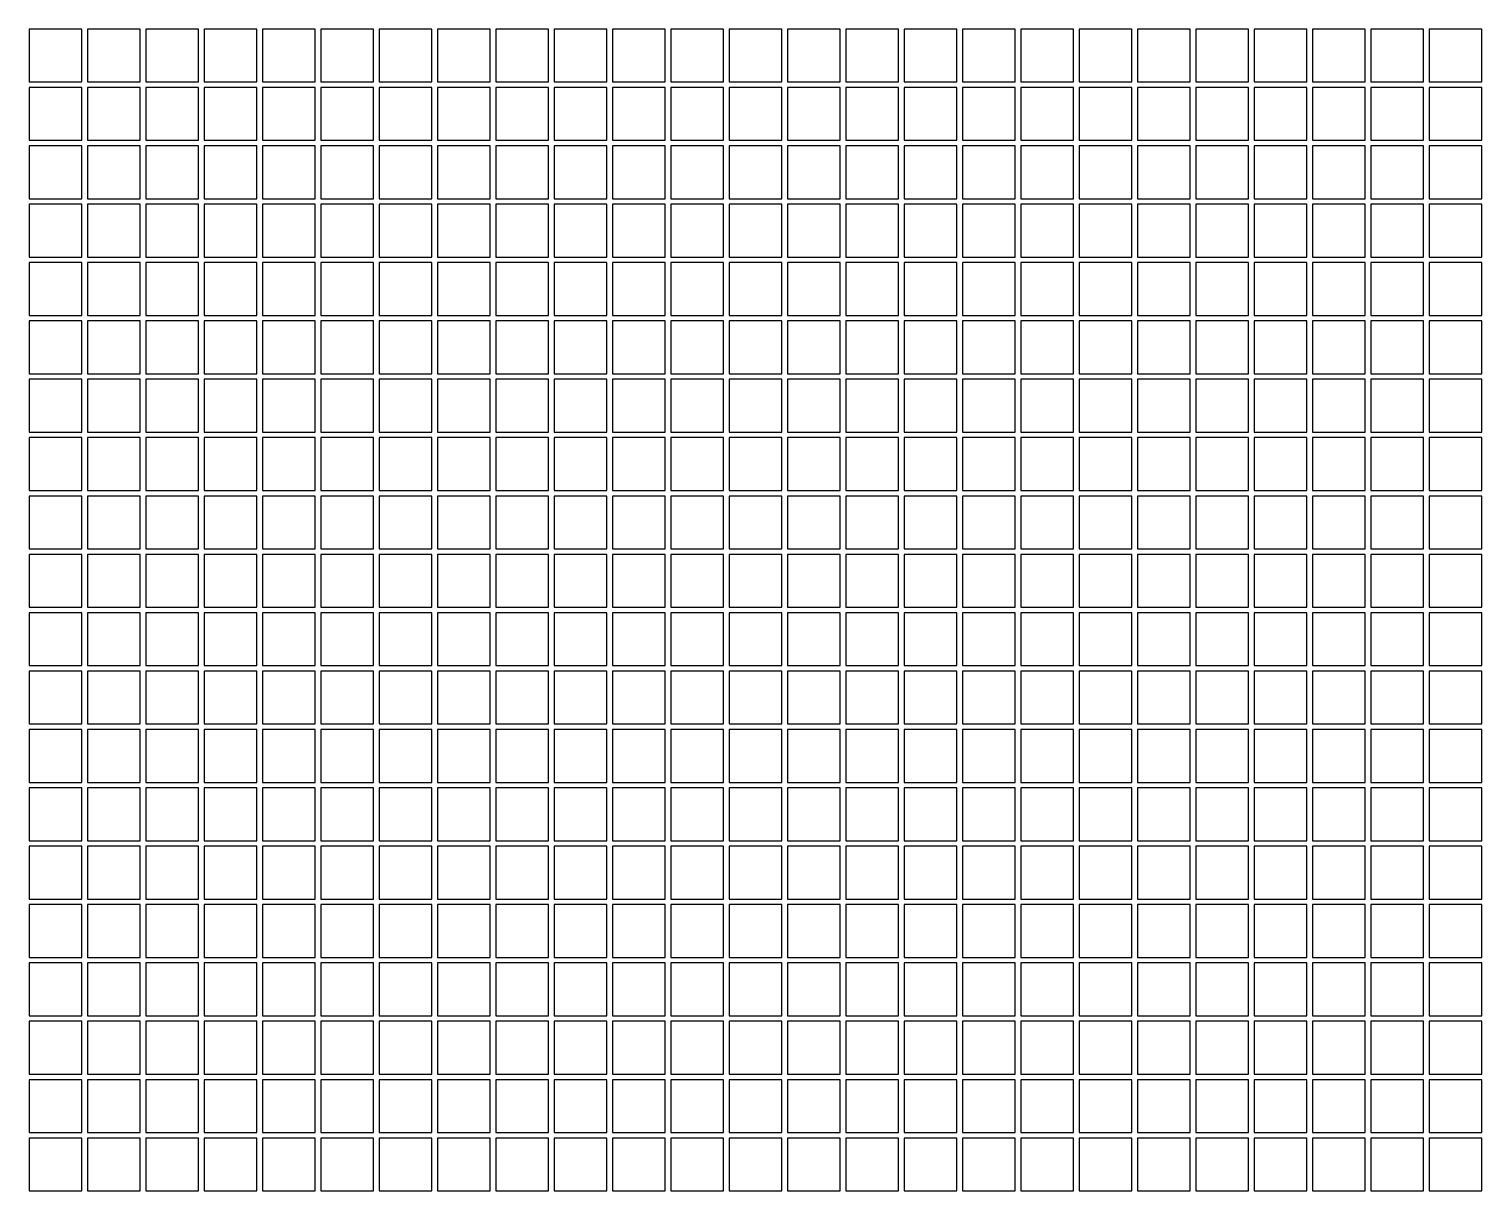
# Model space of a CAD drawing. Extents: x -1 to 152, y 0 to 80.
# Drawn here: x 87.31 to 91.544, y 53.4 to 56.784 of the extents above; entities that cross this region are included whole.
import ezdxf

# ---------------------------------------------------------------- set-up
doc = ezdxf.new("R2010")
doc.units = 0
doc.header["$MEASUREMENT"] = 0
doc.layers.add('Pixel', color=4, linetype='Continuous')

msp = doc.modelspace()

# ---------------------------------------------------------------- linework, layer by layer
at = {"layer": 'Pixel'}
for points in [[(87.31, 56.63), (87.464, 56.63), (87.464, 56.784), (87.31, 56.784)], [(87.48, 56.63), (87.634, 56.63), (87.634, 56.784), (87.48, 56.784)], [(87.65, 56.63), (87.804, 56.63), (87.804, 56.784), (87.65, 56.784)], [(87.82, 56.63), (87.974, 56.63), (87.974, 56.784), (87.82, 56.784)], [(87.99, 56.63), (88.144, 56.63), (88.144, 56.784), (87.99, 56.784)], [(88.16, 56.63), (88.314, 56.63), (88.314, 56.784), (88.16, 56.784)], [(88.33, 56.63), (88.484, 56.63), (88.484, 56.784), (88.33, 56.784)], [(88.5, 56.63), (88.654, 56.63), (88.654, 56.784), (88.5, 56.784)], [(88.67, 56.63), (88.824, 56.63), (88.824, 56.784), (88.67, 56.784)], [(88.84, 56.63), (88.994, 56.63), (88.994, 56.784), (88.84, 56.784)], [(89.01, 56.63), (89.164, 56.63), (89.164, 56.784), (89.01, 56.784)], [(89.18, 56.63), (89.334, 56.63), (89.334, 56.784), (89.18, 56.784)], [(89.35, 56.63), (89.504, 56.63), (89.504, 56.784), (89.35, 56.784)], [(89.52, 56.63), (89.674, 56.63), (89.674, 56.784), (89.52, 56.784)], [(89.69, 56.63), (89.844, 56.63), (89.844, 56.784), (89.69, 56.784)], [(89.86, 56.63), (90.014, 56.63), (90.014, 56.784), (89.86, 56.784)], [(90.03, 56.63), (90.184, 56.63), (90.184, 56.784), (90.03, 56.784)], [(90.2, 56.63), (90.354, 56.63), (90.354, 56.784), (90.2, 56.784)], [(90.37, 56.63), (90.524, 56.63), (90.524, 56.784), (90.37, 56.784)], [(90.54, 56.63), (90.694, 56.63), (90.694, 56.784), (90.54, 56.784)], [(90.71, 56.63), (90.864, 56.63), (90.864, 56.784), (90.71, 56.784)], [(90.88, 56.63), (91.034, 56.63), (91.034, 56.784), (90.88, 56.784)], [(91.05, 56.63), (91.204, 56.63), (91.204, 56.784), (91.05, 56.784)], [(91.22, 56.63), (91.374, 56.63), (91.374, 56.784), (91.22, 56.784)], [(91.39, 56.63), (91.544, 56.63), (91.544, 56.784), (91.39, 56.784)], [(87.31, 56.46), (87.464, 56.46), (87.464, 56.614), (87.31, 56.614)], [(87.48, 56.46), (87.634, 56.46), (87.634, 56.614), (87.48, 56.614)], [(87.65, 56.46), (87.804, 56.46), (87.804, 56.614), (87.65, 56.614)], [(87.82, 56.46), (87.974, 56.46), (87.974, 56.614), (87.82, 56.614)], [(87.99, 56.46), (88.144, 56.46), (88.144, 56.614), (87.99, 56.614)], [(88.16, 56.46), (88.314, 56.46), (88.314, 56.614), (88.16, 56.614)], [(88.33, 56.46), (88.484, 56.46), (88.484, 56.614), (88.33, 56.614)], [(88.5, 56.46), (88.654, 56.46), (88.654, 56.614), (88.5, 56.614)], [(88.67, 56.46), (88.824, 56.46), (88.824, 56.614), (88.67, 56.614)], [(88.84, 56.46), (88.994, 56.46), (88.994, 56.614), (88.84, 56.614)], [(89.01, 56.46), (89.164, 56.46), (89.164, 56.614), (89.01, 56.614)], [(89.18, 56.46), (89.334, 56.46), (89.334, 56.614), (89.18, 56.614)], [(89.35, 56.46), (89.504, 56.46), (89.504, 56.614), (89.35, 56.614)], [(89.52, 56.46), (89.674, 56.46), (89.674, 56.614), (89.52, 56.614)], [(89.69, 56.46), (89.844, 56.46), (89.844, 56.614), (89.69, 56.614)], [(89.86, 56.46), (90.014, 56.46), (90.014, 56.614), (89.86, 56.614)], [(90.03, 56.46), (90.184, 56.46), (90.184, 56.614), (90.03, 56.614)], [(90.2, 56.46), (90.354, 56.46), (90.354, 56.614), (90.2, 56.614)], [(90.37, 56.46), (90.524, 56.46), (90.524, 56.614), (90.37, 56.614)], [(90.54, 56.46), (90.694, 56.46), (90.694, 56.614), (90.54, 56.614)], [(90.71, 56.46), (90.864, 56.46), (90.864, 56.614), (90.71, 56.614)], [(90.88, 56.46), (91.034, 56.46), (91.034, 56.614), (90.88, 56.614)], [(91.05, 56.46), (91.204, 56.46), (91.204, 56.614), (91.05, 56.614)], [(91.22, 56.46), (91.374, 56.46), (91.374, 56.614), (91.22, 56.614)], [(91.39, 56.46), (91.544, 56.46), (91.544, 56.614), (91.39, 56.614)], [(87.31, 56.29), (87.464, 56.29), (87.464, 56.444), (87.31, 56.444)], [(87.48, 56.29), (87.634, 56.29), (87.634, 56.444), (87.48, 56.444)], [(87.65, 56.29), (87.804, 56.29), (87.804, 56.444), (87.65, 56.444)], [(87.82, 56.29), (87.974, 56.29), (87.974, 56.444), (87.82, 56.444)], [(87.99, 56.29), (88.144, 56.29), (88.144, 56.444), (87.99, 56.444)], [(88.16, 56.29), (88.314, 56.29), (88.314, 56.444), (88.16, 56.444)], [(88.33, 56.29), (88.484, 56.29), (88.484, 56.444), (88.33, 56.444)], [(88.5, 56.29), (88.654, 56.29), (88.654, 56.444), (88.5, 56.444)], [(88.67, 56.29), (88.824, 56.29), (88.824, 56.444), (88.67, 56.444)], [(88.84, 56.29), (88.994, 56.29), (88.994, 56.444), (88.84, 56.444)], [(89.01, 56.29), (89.164, 56.29), (89.164, 56.444), (89.01, 56.444)], [(89.18, 56.29), (89.334, 56.29), (89.334, 56.444), (89.18, 56.444)], [(89.35, 56.29), (89.504, 56.29), (89.504, 56.444), (89.35, 56.444)], [(89.52, 56.29), (89.674, 56.29), (89.674, 56.444), (89.52, 56.444)], [(89.69, 56.29), (89.844, 56.29), (89.844, 56.444), (89.69, 56.444)], [(89.86, 56.29), (90.014, 56.29), (90.014, 56.444), (89.86, 56.444)], [(90.03, 56.29), (90.184, 56.29), (90.184, 56.444), (90.03, 56.444)], [(90.2, 56.29), (90.354, 56.29), (90.354, 56.444), (90.2, 56.444)], [(90.37, 56.29), (90.524, 56.29), (90.524, 56.444), (90.37, 56.444)], [(90.54, 56.29), (90.694, 56.29), (90.694, 56.444), (90.54, 56.444)], [(90.71, 56.29), (90.864, 56.29), (90.864, 56.444), (90.71, 56.444)], [(90.88, 56.29), (91.034, 56.29), (91.034, 56.444), (90.88, 56.444)], [(91.05, 56.29), (91.204, 56.29), (91.204, 56.444), (91.05, 56.444)], [(91.22, 56.29), (91.374, 56.29), (91.374, 56.444), (91.22, 56.444)], [(91.39, 56.29), (91.544, 56.29), (91.544, 56.444), (91.39, 56.444)], [(87.31, 56.12), (87.464, 56.12), (87.464, 56.274), (87.31, 56.274)], [(87.48, 56.12), (87.634, 56.12), (87.634, 56.274), (87.48, 56.274)], [(87.65, 56.12), (87.804, 56.12), (87.804, 56.274), (87.65, 56.274)], [(87.82, 56.12), (87.974, 56.12), (87.974, 56.274), (87.82, 56.274)], [(87.99, 56.12), (88.144, 56.12), (88.144, 56.274), (87.99, 56.274)], [(88.16, 56.12), (88.314, 56.12), (88.314, 56.274), (88.16, 56.274)], [(88.33, 56.12), (88.484, 56.12), (88.484, 56.274), (88.33, 56.274)], [(88.5, 56.12), (88.654, 56.12), (88.654, 56.274), (88.5, 56.274)], [(88.67, 56.12), (88.824, 56.12), (88.824, 56.274), (88.67, 56.274)], [(88.84, 56.12), (88.994, 56.12), (88.994, 56.274), (88.84, 56.274)], [(89.01, 56.12), (89.164, 56.12), (89.164, 56.274), (89.01, 56.274)], [(89.18, 56.12), (89.334, 56.12), (89.334, 56.274), (89.18, 56.274)], [(89.35, 56.12), (89.504, 56.12), (89.504, 56.274), (89.35, 56.274)], [(89.52, 56.12), (89.674, 56.12), (89.674, 56.274), (89.52, 56.274)], [(89.69, 56.12), (89.844, 56.12), (89.844, 56.274), (89.69, 56.274)], [(89.86, 56.12), (90.014, 56.12), (90.014, 56.274), (89.86, 56.274)], [(90.03, 56.12), (90.184, 56.12), (90.184, 56.274), (90.03, 56.274)], [(90.2, 56.12), (90.354, 56.12), (90.354, 56.274), (90.2, 56.274)], [(90.37, 56.12), (90.524, 56.12), (90.524, 56.274), (90.37, 56.274)], [(90.54, 56.12), (90.694, 56.12), (90.694, 56.274), (90.54, 56.274)], [(90.71, 56.12), (90.864, 56.12), (90.864, 56.274), (90.71, 56.274)], [(90.88, 56.12), (91.034, 56.12), (91.034, 56.274), (90.88, 56.274)], [(91.05, 56.12), (91.204, 56.12), (91.204, 56.274), (91.05, 56.274)], [(91.22, 56.12), (91.374, 56.12), (91.374, 56.274), (91.22, 56.274)], [(91.39, 56.12), (91.544, 56.12), (91.544, 56.274), (91.39, 56.274)], [(87.31, 55.95), (87.464, 55.95), (87.464, 56.104), (87.31, 56.104)], [(87.48, 55.95), (87.634, 55.95), (87.634, 56.104), (87.48, 56.104)], [(87.65, 55.95), (87.804, 55.95), (87.804, 56.104), (87.65, 56.104)], [(87.82, 55.95), (87.974, 55.95), (87.974, 56.104), (87.82, 56.104)], [(87.99, 55.95), (88.144, 55.95), (88.144, 56.104), (87.99, 56.104)], [(88.16, 55.95), (88.314, 55.95), (88.314, 56.104), (88.16, 56.104)], [(88.33, 55.95), (88.484, 55.95), (88.484, 56.104), (88.33, 56.104)], [(88.5, 55.95), (88.654, 55.95), (88.654, 56.104), (88.5, 56.104)], [(88.67, 55.95), (88.824, 55.95), (88.824, 56.104), (88.67, 56.104)], [(88.84, 55.95), (88.994, 55.95), (88.994, 56.104), (88.84, 56.104)], [(89.01, 55.95), (89.164, 55.95), (89.164, 56.104), (89.01, 56.104)], [(89.18, 55.95), (89.334, 55.95), (89.334, 56.104), (89.18, 56.104)], [(89.35, 55.95), (89.504, 55.95), (89.504, 56.104), (89.35, 56.104)], [(89.52, 55.95), (89.674, 55.95), (89.674, 56.104), (89.52, 56.104)], [(89.69, 55.95), (89.844, 55.95), (89.844, 56.104), (89.69, 56.104)], [(89.86, 55.95), (90.014, 55.95), (90.014, 56.104), (89.86, 56.104)], [(90.03, 55.95), (90.184, 55.95), (90.184, 56.104), (90.03, 56.104)], [(90.2, 55.95), (90.354, 55.95), (90.354, 56.104), (90.2, 56.104)], [(90.37, 55.95), (90.524, 55.95), (90.524, 56.104), (90.37, 56.104)], [(90.54, 55.95), (90.694, 55.95), (90.694, 56.104), (90.54, 56.104)], [(90.71, 55.95), (90.864, 55.95), (90.864, 56.104), (90.71, 56.104)], [(90.88, 55.95), (91.034, 55.95), (91.034, 56.104), (90.88, 56.104)], [(91.05, 55.95), (91.204, 55.95), (91.204, 56.104), (91.05, 56.104)], [(91.22, 55.95), (91.374, 55.95), (91.374, 56.104), (91.22, 56.104)], [(91.39, 55.95), (91.544, 55.95), (91.544, 56.104), (91.39, 56.104)], [(87.31, 55.78), (87.464, 55.78), (87.464, 55.934), (87.31, 55.934)], [(87.48, 55.78), (87.634, 55.78), (87.634, 55.934), (87.48, 55.934)], [(87.65, 55.78), (87.804, 55.78), (87.804, 55.934), (87.65, 55.934)], [(87.82, 55.78), (87.974, 55.78), (87.974, 55.934), (87.82, 55.934)], [(87.99, 55.78), (88.144, 55.78), (88.144, 55.934), (87.99, 55.934)], [(88.16, 55.78), (88.314, 55.78), (88.314, 55.934), (88.16, 55.934)], [(88.33, 55.78), (88.484, 55.78), (88.484, 55.934), (88.33, 55.934)], [(88.5, 55.78), (88.654, 55.78), (88.654, 55.934), (88.5, 55.934)], [(88.67, 55.78), (88.824, 55.78), (88.824, 55.934), (88.67, 55.934)], [(88.84, 55.78), (88.994, 55.78), (88.994, 55.934), (88.84, 55.934)], [(89.01, 55.78), (89.164, 55.78), (89.164, 55.934), (89.01, 55.934)], [(89.18, 55.78), (89.334, 55.78), (89.334, 55.934), (89.18, 55.934)], [(89.35, 55.78), (89.504, 55.78), (89.504, 55.934), (89.35, 55.934)], [(89.52, 55.78), (89.674, 55.78), (89.674, 55.934), (89.52, 55.934)], [(89.69, 55.78), (89.844, 55.78), (89.844, 55.934), (89.69, 55.934)], [(89.86, 55.78), (90.014, 55.78), (90.014, 55.934), (89.86, 55.934)], [(90.03, 55.78), (90.184, 55.78), (90.184, 55.934), (90.03, 55.934)], [(90.2, 55.78), (90.354, 55.78), (90.354, 55.934), (90.2, 55.934)], [(90.37, 55.78), (90.524, 55.78), (90.524, 55.934), (90.37, 55.934)], [(90.54, 55.78), (90.694, 55.78), (90.694, 55.934), (90.54, 55.934)], [(90.71, 55.78), (90.864, 55.78), (90.864, 55.934), (90.71, 55.934)], [(90.88, 55.78), (91.034, 55.78), (91.034, 55.934), (90.88, 55.934)], [(91.05, 55.78), (91.204, 55.78), (91.204, 55.934), (91.05, 55.934)], [(91.22, 55.78), (91.374, 55.78), (91.374, 55.934), (91.22, 55.934)], [(91.39, 55.78), (91.544, 55.78), (91.544, 55.934), (91.39, 55.934)], [(87.31, 55.61), (87.464, 55.61), (87.464, 55.764), (87.31, 55.764)], [(87.48, 55.61), (87.634, 55.61), (87.634, 55.764), (87.48, 55.764)], [(87.65, 55.61), (87.804, 55.61), (87.804, 55.764), (87.65, 55.764)], [(87.82, 55.61), (87.974, 55.61), (87.974, 55.764), (87.82, 55.764)], [(87.99, 55.61), (88.144, 55.61), (88.144, 55.764), (87.99, 55.764)], [(88.16, 55.61), (88.314, 55.61), (88.314, 55.764), (88.16, 55.764)], [(88.33, 55.61), (88.484, 55.61), (88.484, 55.764), (88.33, 55.764)], [(88.5, 55.61), (88.654, 55.61), (88.654, 55.764), (88.5, 55.764)], [(88.67, 55.61), (88.824, 55.61), (88.824, 55.764), (88.67, 55.764)], [(88.84, 55.61), (88.994, 55.61), (88.994, 55.764), (88.84, 55.764)], [(89.01, 55.61), (89.164, 55.61), (89.164, 55.764), (89.01, 55.764)], [(89.18, 55.61), (89.334, 55.61), (89.334, 55.764), (89.18, 55.764)], [(89.35, 55.61), (89.504, 55.61), (89.504, 55.764), (89.35, 55.764)], [(89.52, 55.61), (89.674, 55.61), (89.674, 55.764), (89.52, 55.764)], [(89.69, 55.61), (89.844, 55.61), (89.844, 55.764), (89.69, 55.764)], [(89.86, 55.61), (90.014, 55.61), (90.014, 55.764), (89.86, 55.764)], [(90.03, 55.61), (90.184, 55.61), (90.184, 55.764), (90.03, 55.764)], [(90.2, 55.61), (90.354, 55.61), (90.354, 55.764), (90.2, 55.764)], [(90.37, 55.61), (90.524, 55.61), (90.524, 55.764), (90.37, 55.764)], [(90.54, 55.61), (90.694, 55.61), (90.694, 55.764), (90.54, 55.764)], [(90.71, 55.61), (90.864, 55.61), (90.864, 55.764), (90.71, 55.764)], [(90.88, 55.61), (91.034, 55.61), (91.034, 55.764), (90.88, 55.764)], [(91.05, 55.61), (91.204, 55.61), (91.204, 55.764), (91.05, 55.764)], [(91.22, 55.61), (91.374, 55.61), (91.374, 55.764), (91.22, 55.764)], [(91.39, 55.61), (91.544, 55.61), (91.544, 55.764), (91.39, 55.764)], [(87.31, 55.44), (87.464, 55.44), (87.464, 55.594), (87.31, 55.594)], [(87.48, 55.44), (87.634, 55.44), (87.634, 55.594), (87.48, 55.594)], [(87.65, 55.44), (87.804, 55.44), (87.804, 55.594), (87.65, 55.594)], [(87.82, 55.44), (87.974, 55.44), (87.974, 55.594), (87.82, 55.594)], [(87.99, 55.44), (88.144, 55.44), (88.144, 55.594), (87.99, 55.594)], [(88.16, 55.44), (88.314, 55.44), (88.314, 55.594), (88.16, 55.594)], [(88.33, 55.44), (88.484, 55.44), (88.484, 55.594), (88.33, 55.594)], [(88.5, 55.44), (88.654, 55.44), (88.654, 55.594), (88.5, 55.594)], [(88.67, 55.44), (88.824, 55.44), (88.824, 55.594), (88.67, 55.594)], [(88.84, 55.44), (88.994, 55.44), (88.994, 55.594), (88.84, 55.594)], [(89.01, 55.44), (89.164, 55.44), (89.164, 55.594), (89.01, 55.594)], [(89.18, 55.44), (89.334, 55.44), (89.334, 55.594), (89.18, 55.594)], [(89.35, 55.44), (89.504, 55.44), (89.504, 55.594), (89.35, 55.594)], [(89.52, 55.44), (89.674, 55.44), (89.674, 55.594), (89.52, 55.594)], [(89.69, 55.44), (89.844, 55.44), (89.844, 55.594), (89.69, 55.594)], [(89.86, 55.44), (90.014, 55.44), (90.014, 55.594), (89.86, 55.594)], [(90.03, 55.44), (90.184, 55.44), (90.184, 55.594), (90.03, 55.594)], [(90.2, 55.44), (90.354, 55.44), (90.354, 55.594), (90.2, 55.594)], [(90.37, 55.44), (90.524, 55.44), (90.524, 55.594), (90.37, 55.594)], [(90.54, 55.44), (90.694, 55.44), (90.694, 55.594), (90.54, 55.594)], [(90.71, 55.44), (90.864, 55.44), (90.864, 55.594), (90.71, 55.594)], [(90.88, 55.44), (91.034, 55.44), (91.034, 55.594), (90.88, 55.594)], [(91.05, 55.44), (91.204, 55.44), (91.204, 55.594), (91.05, 55.594)], [(91.22, 55.44), (91.374, 55.44), (91.374, 55.594), (91.22, 55.594)], [(91.39, 55.44), (91.544, 55.44), (91.544, 55.594), (91.39, 55.594)], [(87.31, 55.27), (87.464, 55.27), (87.464, 55.424), (87.31, 55.424)], [(87.48, 55.27), (87.634, 55.27), (87.634, 55.424), (87.48, 55.424)], [(87.65, 55.27), (87.804, 55.27), (87.804, 55.424), (87.65, 55.424)], [(87.82, 55.27), (87.974, 55.27), (87.974, 55.424), (87.82, 55.424)], [(87.99, 55.27), (88.144, 55.27), (88.144, 55.424), (87.99, 55.424)], [(88.16, 55.27), (88.314, 55.27), (88.314, 55.424), (88.16, 55.424)], [(88.33, 55.27), (88.484, 55.27), (88.484, 55.424), (88.33, 55.424)], [(88.5, 55.27), (88.654, 55.27), (88.654, 55.424), (88.5, 55.424)], [(88.67, 55.27), (88.824, 55.27), (88.824, 55.424), (88.67, 55.424)], [(88.84, 55.27), (88.994, 55.27), (88.994, 55.424), (88.84, 55.424)], [(89.01, 55.27), (89.164, 55.27), (89.164, 55.424), (89.01, 55.424)], [(89.18, 55.27), (89.334, 55.27), (89.334, 55.424), (89.18, 55.424)], [(89.35, 55.27), (89.504, 55.27), (89.504, 55.424), (89.35, 55.424)], [(89.52, 55.27), (89.674, 55.27), (89.674, 55.424), (89.52, 55.424)], [(89.69, 55.27), (89.844, 55.27), (89.844, 55.424), (89.69, 55.424)], [(89.86, 55.27), (90.014, 55.27), (90.014, 55.424), (89.86, 55.424)], [(90.03, 55.27), (90.184, 55.27), (90.184, 55.424), (90.03, 55.424)], [(90.2, 55.27), (90.354, 55.27), (90.354, 55.424), (90.2, 55.424)], [(90.37, 55.27), (90.524, 55.27), (90.524, 55.424), (90.37, 55.424)], [(90.54, 55.27), (90.694, 55.27), (90.694, 55.424), (90.54, 55.424)], [(90.71, 55.27), (90.864, 55.27), (90.864, 55.424), (90.71, 55.424)], [(90.88, 55.27), (91.034, 55.27), (91.034, 55.424), (90.88, 55.424)], [(91.05, 55.27), (91.204, 55.27), (91.204, 55.424), (91.05, 55.424)], [(91.22, 55.27), (91.374, 55.27), (91.374, 55.424), (91.22, 55.424)], [(91.39, 55.27), (91.544, 55.27), (91.544, 55.424), (91.39, 55.424)], [(87.31, 55.1), (87.464, 55.1), (87.464, 55.254), (87.31, 55.254)], [(87.48, 55.1), (87.634, 55.1), (87.634, 55.254), (87.48, 55.254)], [(87.65, 55.1), (87.804, 55.1), (87.804, 55.254), (87.65, 55.254)], [(87.82, 55.1), (87.974, 55.1), (87.974, 55.254), (87.82, 55.254)], [(87.99, 55.1), (88.144, 55.1), (88.144, 55.254), (87.99, 55.254)], [(88.16, 55.1), (88.314, 55.1), (88.314, 55.254), (88.16, 55.254)], [(88.33, 55.1), (88.484, 55.1), (88.484, 55.254), (88.33, 55.254)], [(88.5, 55.1), (88.654, 55.1), (88.654, 55.254), (88.5, 55.254)], [(88.67, 55.1), (88.824, 55.1), (88.824, 55.254), (88.67, 55.254)], [(88.84, 55.1), (88.994, 55.1), (88.994, 55.254), (88.84, 55.254)], [(89.01, 55.1), (89.164, 55.1), (89.164, 55.254), (89.01, 55.254)], [(89.18, 55.1), (89.334, 55.1), (89.334, 55.254), (89.18, 55.254)], [(89.35, 55.1), (89.504, 55.1), (89.504, 55.254), (89.35, 55.254)], [(89.52, 55.1), (89.674, 55.1), (89.674, 55.254), (89.52, 55.254)], [(89.69, 55.1), (89.844, 55.1), (89.844, 55.254), (89.69, 55.254)], [(89.86, 55.1), (90.014, 55.1), (90.014, 55.254), (89.86, 55.254)], [(90.03, 55.1), (90.184, 55.1), (90.184, 55.254), (90.03, 55.254)], [(90.2, 55.1), (90.354, 55.1), (90.354, 55.254), (90.2, 55.254)], [(90.37, 55.1), (90.524, 55.1), (90.524, 55.254), (90.37, 55.254)], [(90.54, 55.1), (90.694, 55.1), (90.694, 55.254), (90.54, 55.254)], [(90.71, 55.1), (90.864, 55.1), (90.864, 55.254), (90.71, 55.254)], [(90.88, 55.1), (91.034, 55.1), (91.034, 55.254), (90.88, 55.254)], [(91.05, 55.1), (91.204, 55.1), (91.204, 55.254), (91.05, 55.254)], [(91.22, 55.1), (91.374, 55.1), (91.374, 55.254), (91.22, 55.254)], [(91.39, 55.1), (91.544, 55.1), (91.544, 55.254), (91.39, 55.254)], [(87.31, 54.93), (87.464, 54.93), (87.464, 55.084), (87.31, 55.084)], [(87.48, 54.93), (87.634, 54.93), (87.634, 55.084), (87.48, 55.084)], [(87.65, 54.93), (87.804, 54.93), (87.804, 55.084), (87.65, 55.084)], [(87.82, 54.93), (87.974, 54.93), (87.974, 55.084), (87.82, 55.084)], [(87.99, 54.93), (88.144, 54.93), (88.144, 55.084), (87.99, 55.084)], [(88.16, 54.93), (88.314, 54.93), (88.314, 55.084), (88.16, 55.084)], [(88.33, 54.93), (88.484, 54.93), (88.484, 55.084), (88.33, 55.084)], [(88.5, 54.93), (88.654, 54.93), (88.654, 55.084), (88.5, 55.084)], [(88.67, 54.93), (88.824, 54.93), (88.824, 55.084), (88.67, 55.084)], [(88.84, 54.93), (88.994, 54.93), (88.994, 55.084), (88.84, 55.084)], [(89.01, 54.93), (89.164, 54.93), (89.164, 55.084), (89.01, 55.084)], [(89.18, 54.93), (89.334, 54.93), (89.334, 55.084), (89.18, 55.084)], [(89.35, 54.93), (89.504, 54.93), (89.504, 55.084), (89.35, 55.084)], [(89.52, 54.93), (89.674, 54.93), (89.674, 55.084), (89.52, 55.084)], [(89.69, 54.93), (89.844, 54.93), (89.844, 55.084), (89.69, 55.084)], [(89.86, 54.93), (90.014, 54.93), (90.014, 55.084), (89.86, 55.084)], [(90.03, 54.93), (90.184, 54.93), (90.184, 55.084), (90.03, 55.084)], [(90.2, 54.93), (90.354, 54.93), (90.354, 55.084), (90.2, 55.084)], [(90.37, 54.93), (90.524, 54.93), (90.524, 55.084), (90.37, 55.084)], [(90.54, 54.93), (90.694, 54.93), (90.694, 55.084), (90.54, 55.084)], [(90.71, 54.93), (90.864, 54.93), (90.864, 55.084), (90.71, 55.084)], [(90.88, 54.93), (91.034, 54.93), (91.034, 55.084), (90.88, 55.084)], [(91.05, 54.93), (91.204, 54.93), (91.204, 55.084), (91.05, 55.084)], [(91.22, 54.93), (91.374, 54.93), (91.374, 55.084), (91.22, 55.084)], [(91.39, 54.93), (91.544, 54.93), (91.544, 55.084), (91.39, 55.084)], [(87.31, 54.76), (87.464, 54.76), (87.464, 54.914), (87.31, 54.914)], [(87.48, 54.76), (87.634, 54.76), (87.634, 54.914), (87.48, 54.914)], [(87.65, 54.76), (87.804, 54.76), (87.804, 54.914), (87.65, 54.914)], [(87.82, 54.76), (87.974, 54.76), (87.974, 54.914), (87.82, 54.914)], [(87.99, 54.76), (88.144, 54.76), (88.144, 54.914), (87.99, 54.914)], [(88.16, 54.76), (88.314, 54.76), (88.314, 54.914), (88.16, 54.914)], [(88.33, 54.76), (88.484, 54.76), (88.484, 54.914), (88.33, 54.914)], [(88.5, 54.76), (88.654, 54.76), (88.654, 54.914), (88.5, 54.914)], [(88.67, 54.76), (88.824, 54.76), (88.824, 54.914), (88.67, 54.914)], [(88.84, 54.76), (88.994, 54.76), (88.994, 54.914), (88.84, 54.914)], [(89.01, 54.76), (89.164, 54.76), (89.164, 54.914), (89.01, 54.914)], [(89.18, 54.76), (89.334, 54.76), (89.334, 54.914), (89.18, 54.914)], [(89.35, 54.76), (89.504, 54.76), (89.504, 54.914), (89.35, 54.914)], [(89.52, 54.76), (89.674, 54.76), (89.674, 54.914), (89.52, 54.914)], [(89.69, 54.76), (89.844, 54.76), (89.844, 54.914), (89.69, 54.914)], [(89.86, 54.76), (90.014, 54.76), (90.014, 54.914), (89.86, 54.914)], [(90.03, 54.76), (90.184, 54.76), (90.184, 54.914), (90.03, 54.914)], [(90.2, 54.76), (90.354, 54.76), (90.354, 54.914), (90.2, 54.914)], [(90.37, 54.76), (90.524, 54.76), (90.524, 54.914), (90.37, 54.914)], [(90.54, 54.76), (90.694, 54.76), (90.694, 54.914), (90.54, 54.914)], [(90.71, 54.76), (90.864, 54.76), (90.864, 54.914), (90.71, 54.914)], [(90.88, 54.76), (91.034, 54.76), (91.034, 54.914), (90.88, 54.914)], [(91.05, 54.76), (91.204, 54.76), (91.204, 54.914), (91.05, 54.914)], [(91.22, 54.76), (91.374, 54.76), (91.374, 54.914), (91.22, 54.914)], [(91.39, 54.76), (91.544, 54.76), (91.544, 54.914), (91.39, 54.914)], [(87.31, 54.59), (87.464, 54.59), (87.464, 54.744), (87.31, 54.744)], [(87.48, 54.59), (87.634, 54.59), (87.634, 54.744), (87.48, 54.744)], [(87.65, 54.59), (87.804, 54.59), (87.804, 54.744), (87.65, 54.744)], [(87.82, 54.59), (87.974, 54.59), (87.974, 54.744), (87.82, 54.744)], [(87.99, 54.59), (88.144, 54.59), (88.144, 54.744), (87.99, 54.744)], [(88.16, 54.59), (88.314, 54.59), (88.314, 54.744), (88.16, 54.744)], [(88.33, 54.59), (88.484, 54.59), (88.484, 54.744), (88.33, 54.744)], [(88.5, 54.59), (88.654, 54.59), (88.654, 54.744), (88.5, 54.744)], [(88.67, 54.59), (88.824, 54.59), (88.824, 54.744), (88.67, 54.744)], [(88.84, 54.59), (88.994, 54.59), (88.994, 54.744), (88.84, 54.744)], [(89.01, 54.59), (89.164, 54.59), (89.164, 54.744), (89.01, 54.744)], [(89.18, 54.59), (89.334, 54.59), (89.334, 54.744), (89.18, 54.744)], [(89.35, 54.59), (89.504, 54.59), (89.504, 54.744), (89.35, 54.744)], [(89.52, 54.59), (89.674, 54.59), (89.674, 54.744), (89.52, 54.744)], [(89.69, 54.59), (89.844, 54.59), (89.844, 54.744), (89.69, 54.744)], [(89.86, 54.59), (90.014, 54.59), (90.014, 54.744), (89.86, 54.744)], [(90.03, 54.59), (90.184, 54.59), (90.184, 54.744), (90.03, 54.744)], [(90.2, 54.59), (90.354, 54.59), (90.354, 54.744), (90.2, 54.744)], [(90.37, 54.59), (90.524, 54.59), (90.524, 54.744), (90.37, 54.744)], [(90.54, 54.59), (90.694, 54.59), (90.694, 54.744), (90.54, 54.744)], [(90.71, 54.59), (90.864, 54.59), (90.864, 54.744), (90.71, 54.744)], [(90.88, 54.59), (91.034, 54.59), (91.034, 54.744), (90.88, 54.744)], [(91.05, 54.59), (91.204, 54.59), (91.204, 54.744), (91.05, 54.744)], [(91.22, 54.59), (91.374, 54.59), (91.374, 54.744), (91.22, 54.744)], [(91.39, 54.59), (91.544, 54.59), (91.544, 54.744), (91.39, 54.744)], [(87.31, 54.42), (87.464, 54.42), (87.464, 54.574), (87.31, 54.574)], [(87.48, 54.42), (87.634, 54.42), (87.634, 54.574), (87.48, 54.574)], [(87.65, 54.42), (87.804, 54.42), (87.804, 54.574), (87.65, 54.574)], [(87.82, 54.42), (87.974, 54.42), (87.974, 54.574), (87.82, 54.574)], [(87.99, 54.42), (88.144, 54.42), (88.144, 54.574), (87.99, 54.574)], [(88.16, 54.42), (88.314, 54.42), (88.314, 54.574), (88.16, 54.574)], [(88.33, 54.42), (88.484, 54.42), (88.484, 54.574), (88.33, 54.574)], [(88.5, 54.42), (88.654, 54.42), (88.654, 54.574), (88.5, 54.574)], [(88.67, 54.42), (88.824, 54.42), (88.824, 54.574), (88.67, 54.574)], [(88.84, 54.42), (88.994, 54.42), (88.994, 54.574), (88.84, 54.574)], [(89.01, 54.42), (89.164, 54.42), (89.164, 54.574), (89.01, 54.574)], [(89.18, 54.42), (89.334, 54.42), (89.334, 54.574), (89.18, 54.574)], [(89.35, 54.42), (89.504, 54.42), (89.504, 54.574), (89.35, 54.574)], [(89.52, 54.42), (89.674, 54.42), (89.674, 54.574), (89.52, 54.574)], [(89.69, 54.42), (89.844, 54.42), (89.844, 54.574), (89.69, 54.574)], [(89.86, 54.42), (90.014, 54.42), (90.014, 54.574), (89.86, 54.574)], [(90.03, 54.42), (90.184, 54.42), (90.184, 54.574), (90.03, 54.574)], [(90.2, 54.42), (90.354, 54.42), (90.354, 54.574), (90.2, 54.574)], [(90.37, 54.42), (90.524, 54.42), (90.524, 54.574), (90.37, 54.574)], [(90.54, 54.42), (90.694, 54.42), (90.694, 54.574), (90.54, 54.574)], [(90.71, 54.42), (90.864, 54.42), (90.864, 54.574), (90.71, 54.574)], [(90.88, 54.42), (91.034, 54.42), (91.034, 54.574), (90.88, 54.574)], [(91.05, 54.42), (91.204, 54.42), (91.204, 54.574), (91.05, 54.574)], [(91.22, 54.42), (91.374, 54.42), (91.374, 54.574), (91.22, 54.574)], [(91.39, 54.42), (91.544, 54.42), (91.544, 54.574), (91.39, 54.574)], [(87.31, 54.25), (87.464, 54.25), (87.464, 54.404), (87.31, 54.404)], [(87.48, 54.25), (87.634, 54.25), (87.634, 54.404), (87.48, 54.404)], [(87.65, 54.25), (87.804, 54.25), (87.804, 54.404), (87.65, 54.404)], [(87.82, 54.25), (87.974, 54.25), (87.974, 54.404), (87.82, 54.404)], [(87.99, 54.25), (88.144, 54.25), (88.144, 54.404), (87.99, 54.404)], [(88.16, 54.25), (88.314, 54.25), (88.314, 54.404), (88.16, 54.404)], [(88.33, 54.25), (88.484, 54.25), (88.484, 54.404), (88.33, 54.404)], [(88.5, 54.25), (88.654, 54.25), (88.654, 54.404), (88.5, 54.404)], [(88.67, 54.25), (88.824, 54.25), (88.824, 54.404), (88.67, 54.404)], [(88.84, 54.25), (88.994, 54.25), (88.994, 54.404), (88.84, 54.404)], [(89.01, 54.25), (89.164, 54.25), (89.164, 54.404), (89.01, 54.404)], [(89.18, 54.25), (89.334, 54.25), (89.334, 54.404), (89.18, 54.404)], [(89.35, 54.25), (89.504, 54.25), (89.504, 54.404), (89.35, 54.404)], [(89.52, 54.25), (89.674, 54.25), (89.674, 54.404), (89.52, 54.404)], [(89.69, 54.25), (89.844, 54.25), (89.844, 54.404), (89.69, 54.404)], [(89.86, 54.25), (90.014, 54.25), (90.014, 54.404), (89.86, 54.404)], [(90.03, 54.25), (90.184, 54.25), (90.184, 54.404), (90.03, 54.404)], [(90.2, 54.25), (90.354, 54.25), (90.354, 54.404), (90.2, 54.404)], [(90.37, 54.25), (90.524, 54.25), (90.524, 54.404), (90.37, 54.404)], [(90.54, 54.25), (90.694, 54.25), (90.694, 54.404), (90.54, 54.404)], [(90.71, 54.25), (90.864, 54.25), (90.864, 54.404), (90.71, 54.404)], [(90.88, 54.25), (91.034, 54.25), (91.034, 54.404), (90.88, 54.404)], [(91.05, 54.25), (91.204, 54.25), (91.204, 54.404), (91.05, 54.404)], [(91.22, 54.25), (91.374, 54.25), (91.374, 54.404), (91.22, 54.404)], [(91.39, 54.25), (91.544, 54.25), (91.544, 54.404), (91.39, 54.404)], [(87.31, 54.08), (87.464, 54.08), (87.464, 54.234), (87.31, 54.234)], [(87.48, 54.08), (87.634, 54.08), (87.634, 54.234), (87.48, 54.234)], [(87.65, 54.08), (87.804, 54.08), (87.804, 54.234), (87.65, 54.234)], [(87.82, 54.08), (87.974, 54.08), (87.974, 54.234), (87.82, 54.234)], [(87.99, 54.08), (88.144, 54.08), (88.144, 54.234), (87.99, 54.234)], [(88.16, 54.08), (88.314, 54.08), (88.314, 54.234), (88.16, 54.234)], [(88.33, 54.08), (88.484, 54.08), (88.484, 54.234), (88.33, 54.234)], [(88.5, 54.08), (88.654, 54.08), (88.654, 54.234), (88.5, 54.234)], [(88.67, 54.08), (88.824, 54.08), (88.824, 54.234), (88.67, 54.234)], [(88.84, 54.08), (88.994, 54.08), (88.994, 54.234), (88.84, 54.234)], [(89.01, 54.08), (89.164, 54.08), (89.164, 54.234), (89.01, 54.234)], [(89.18, 54.08), (89.334, 54.08), (89.334, 54.234), (89.18, 54.234)], [(89.35, 54.08), (89.504, 54.08), (89.504, 54.234), (89.35, 54.234)], [(89.52, 54.08), (89.674, 54.08), (89.674, 54.234), (89.52, 54.234)], [(89.69, 54.08), (89.844, 54.08), (89.844, 54.234), (89.69, 54.234)], [(89.86, 54.08), (90.014, 54.08), (90.014, 54.234), (89.86, 54.234)], [(90.03, 54.08), (90.184, 54.08), (90.184, 54.234), (90.03, 54.234)], [(90.2, 54.08), (90.354, 54.08), (90.354, 54.234), (90.2, 54.234)], [(90.37, 54.08), (90.524, 54.08), (90.524, 54.234), (90.37, 54.234)], [(90.54, 54.08), (90.694, 54.08), (90.694, 54.234), (90.54, 54.234)], [(90.71, 54.08), (90.864, 54.08), (90.864, 54.234), (90.71, 54.234)], [(90.88, 54.08), (91.034, 54.08), (91.034, 54.234), (90.88, 54.234)], [(91.05, 54.08), (91.204, 54.08), (91.204, 54.234), (91.05, 54.234)], [(91.22, 54.08), (91.374, 54.08), (91.374, 54.234), (91.22, 54.234)], [(91.39, 54.08), (91.544, 54.08), (91.544, 54.234), (91.39, 54.234)], [(87.31, 53.91), (87.464, 53.91), (87.464, 54.064), (87.31, 54.064)], [(87.48, 53.91), (87.634, 53.91), (87.634, 54.064), (87.48, 54.064)], [(87.65, 53.91), (87.804, 53.91), (87.804, 54.064), (87.65, 54.064)], [(87.82, 53.91), (87.974, 53.91), (87.974, 54.064), (87.82, 54.064)], [(87.99, 53.91), (88.144, 53.91), (88.144, 54.064), (87.99, 54.064)], [(88.16, 53.91), (88.314, 53.91), (88.314, 54.064), (88.16, 54.064)], [(88.33, 53.91), (88.484, 53.91), (88.484, 54.064), (88.33, 54.064)], [(88.5, 53.91), (88.654, 53.91), (88.654, 54.064), (88.5, 54.064)], [(88.67, 53.91), (88.824, 53.91), (88.824, 54.064), (88.67, 54.064)], [(88.84, 53.91), (88.994, 53.91), (88.994, 54.064), (88.84, 54.064)], [(89.01, 53.91), (89.164, 53.91), (89.164, 54.064), (89.01, 54.064)], [(89.18, 53.91), (89.334, 53.91), (89.334, 54.064), (89.18, 54.064)], [(89.35, 53.91), (89.504, 53.91), (89.504, 54.064), (89.35, 54.064)], [(89.52, 53.91), (89.674, 53.91), (89.674, 54.064), (89.52, 54.064)], [(89.69, 53.91), (89.844, 53.91), (89.844, 54.064), (89.69, 54.064)], [(89.86, 53.91), (90.014, 53.91), (90.014, 54.064), (89.86, 54.064)], [(90.03, 53.91), (90.184, 53.91), (90.184, 54.064), (90.03, 54.064)], [(90.2, 53.91), (90.354, 53.91), (90.354, 54.064), (90.2, 54.064)], [(90.37, 53.91), (90.524, 53.91), (90.524, 54.064), (90.37, 54.064)], [(90.54, 53.91), (90.694, 53.91), (90.694, 54.064), (90.54, 54.064)], [(90.71, 53.91), (90.864, 53.91), (90.864, 54.064), (90.71, 54.064)], [(90.88, 53.91), (91.034, 53.91), (91.034, 54.064), (90.88, 54.064)], [(91.05, 53.91), (91.204, 53.91), (91.204, 54.064), (91.05, 54.064)], [(91.22, 53.91), (91.374, 53.91), (91.374, 54.064), (91.22, 54.064)], [(91.39, 53.91), (91.544, 53.91), (91.544, 54.064), (91.39, 54.064)], [(87.31, 53.74), (87.464, 53.74), (87.464, 53.894), (87.31, 53.894)], [(87.48, 53.74), (87.634, 53.74), (87.634, 53.894), (87.48, 53.894)], [(87.65, 53.74), (87.804, 53.74), (87.804, 53.894), (87.65, 53.894)], [(87.82, 53.74), (87.974, 53.74), (87.974, 53.894), (87.82, 53.894)], [(87.99, 53.74), (88.144, 53.74), (88.144, 53.894), (87.99, 53.894)], [(88.16, 53.74), (88.314, 53.74), (88.314, 53.894), (88.16, 53.894)], [(88.33, 53.74), (88.484, 53.74), (88.484, 53.894), (88.33, 53.894)], [(88.5, 53.74), (88.654, 53.74), (88.654, 53.894), (88.5, 53.894)], [(88.67, 53.74), (88.824, 53.74), (88.824, 53.894), (88.67, 53.894)], [(88.84, 53.74), (88.994, 53.74), (88.994, 53.894), (88.84, 53.894)], [(89.01, 53.74), (89.164, 53.74), (89.164, 53.894), (89.01, 53.894)], [(89.18, 53.74), (89.334, 53.74), (89.334, 53.894), (89.18, 53.894)], [(89.35, 53.74), (89.504, 53.74), (89.504, 53.894), (89.35, 53.894)], [(89.52, 53.74), (89.674, 53.74), (89.674, 53.894), (89.52, 53.894)], [(89.69, 53.74), (89.844, 53.74), (89.844, 53.894), (89.69, 53.894)], [(89.86, 53.74), (90.014, 53.74), (90.014, 53.894), (89.86, 53.894)], [(90.03, 53.74), (90.184, 53.74), (90.184, 53.894), (90.03, 53.894)], [(90.2, 53.74), (90.354, 53.74), (90.354, 53.894), (90.2, 53.894)], [(90.37, 53.74), (90.524, 53.74), (90.524, 53.894), (90.37, 53.894)], [(90.54, 53.74), (90.694, 53.74), (90.694, 53.894), (90.54, 53.894)], [(90.71, 53.74), (90.864, 53.74), (90.864, 53.894), (90.71, 53.894)], [(90.88, 53.74), (91.034, 53.74), (91.034, 53.894), (90.88, 53.894)], [(91.05, 53.74), (91.204, 53.74), (91.204, 53.894), (91.05, 53.894)], [(91.22, 53.74), (91.374, 53.74), (91.374, 53.894), (91.22, 53.894)], [(91.39, 53.74), (91.544, 53.74), (91.544, 53.894), (91.39, 53.894)], [(87.31, 53.57), (87.464, 53.57), (87.464, 53.724), (87.31, 53.724)], [(87.48, 53.57), (87.634, 53.57), (87.634, 53.724), (87.48, 53.724)], [(87.65, 53.57), (87.804, 53.57), (87.804, 53.724), (87.65, 53.724)], [(87.82, 53.57), (87.974, 53.57), (87.974, 53.724), (87.82, 53.724)], [(87.99, 53.57), (88.144, 53.57), (88.144, 53.724), (87.99, 53.724)], [(88.16, 53.57), (88.314, 53.57), (88.314, 53.724), (88.16, 53.724)], [(88.33, 53.57), (88.484, 53.57), (88.484, 53.724), (88.33, 53.724)], [(88.5, 53.57), (88.654, 53.57), (88.654, 53.724), (88.5, 53.724)], [(88.67, 53.57), (88.824, 53.57), (88.824, 53.724), (88.67, 53.724)], [(88.84, 53.57), (88.994, 53.57), (88.994, 53.724), (88.84, 53.724)], [(89.01, 53.57), (89.164, 53.57), (89.164, 53.724), (89.01, 53.724)], [(89.18, 53.57), (89.334, 53.57), (89.334, 53.724), (89.18, 53.724)], [(89.35, 53.57), (89.504, 53.57), (89.504, 53.724), (89.35, 53.724)], [(89.52, 53.57), (89.674, 53.57), (89.674, 53.724), (89.52, 53.724)], [(89.69, 53.57), (89.844, 53.57), (89.844, 53.724), (89.69, 53.724)], [(89.86, 53.57), (90.014, 53.57), (90.014, 53.724), (89.86, 53.724)], [(90.03, 53.57), (90.184, 53.57), (90.184, 53.724), (90.03, 53.724)], [(90.2, 53.57), (90.354, 53.57), (90.354, 53.724), (90.2, 53.724)], [(90.37, 53.57), (90.524, 53.57), (90.524, 53.724), (90.37, 53.724)], [(90.54, 53.57), (90.694, 53.57), (90.694, 53.724), (90.54, 53.724)], [(90.71, 53.57), (90.864, 53.57), (90.864, 53.724), (90.71, 53.724)], [(90.88, 53.57), (91.034, 53.57), (91.034, 53.724), (90.88, 53.724)], [(91.05, 53.57), (91.204, 53.57), (91.204, 53.724), (91.05, 53.724)], [(91.22, 53.57), (91.374, 53.57), (91.374, 53.724), (91.22, 53.724)], [(91.39, 53.57), (91.544, 53.57), (91.544, 53.724), (91.39, 53.724)], [(87.31, 53.4), (87.464, 53.4), (87.464, 53.554), (87.31, 53.554)], [(87.48, 53.4), (87.634, 53.4), (87.634, 53.554), (87.48, 53.554)], [(87.65, 53.4), (87.804, 53.4), (87.804, 53.554), (87.65, 53.554)], [(87.82, 53.4), (87.974, 53.4), (87.974, 53.554), (87.82, 53.554)], [(87.99, 53.4), (88.144, 53.4), (88.144, 53.554), (87.99, 53.554)], [(88.16, 53.4), (88.314, 53.4), (88.314, 53.554), (88.16, 53.554)], [(88.33, 53.4), (88.484, 53.4), (88.484, 53.554), (88.33, 53.554)], [(88.5, 53.4), (88.654, 53.4), (88.654, 53.554), (88.5, 53.554)], [(88.67, 53.4), (88.824, 53.4), (88.824, 53.554), (88.67, 53.554)], [(88.84, 53.4), (88.994, 53.4), (88.994, 53.554), (88.84, 53.554)], [(89.01, 53.4), (89.164, 53.4), (89.164, 53.554), (89.01, 53.554)], [(89.18, 53.4), (89.334, 53.4), (89.334, 53.554), (89.18, 53.554)], [(89.35, 53.4), (89.504, 53.4), (89.504, 53.554), (89.35, 53.554)], [(89.52, 53.4), (89.674, 53.4), (89.674, 53.554), (89.52, 53.554)], [(89.69, 53.4), (89.844, 53.4), (89.844, 53.554), (89.69, 53.554)], [(89.86, 53.4), (90.014, 53.4), (90.014, 53.554), (89.86, 53.554)], [(90.03, 53.4), (90.184, 53.4), (90.184, 53.554), (90.03, 53.554)], [(90.2, 53.4), (90.354, 53.4), (90.354, 53.554), (90.2, 53.554)], [(90.37, 53.4), (90.524, 53.4), (90.524, 53.554), (90.37, 53.554)], [(90.54, 53.4), (90.694, 53.4), (90.694, 53.554), (90.54, 53.554)], [(90.71, 53.4), (90.864, 53.4), (90.864, 53.554), (90.71, 53.554)], [(90.88, 53.4), (91.034, 53.4), (91.034, 53.554), (90.88, 53.554)], [(91.05, 53.4), (91.204, 53.4), (91.204, 53.554), (91.05, 53.554)], [(91.22, 53.4), (91.374, 53.4), (91.374, 53.554), (91.22, 53.554)], [(91.39, 53.4), (91.544, 53.4), (91.544, 53.554), (91.39, 53.554)]]:
    msp.add_lwpolyline(points, close=True, dxfattribs=at)

doc.saveas('drawing.dxf')
